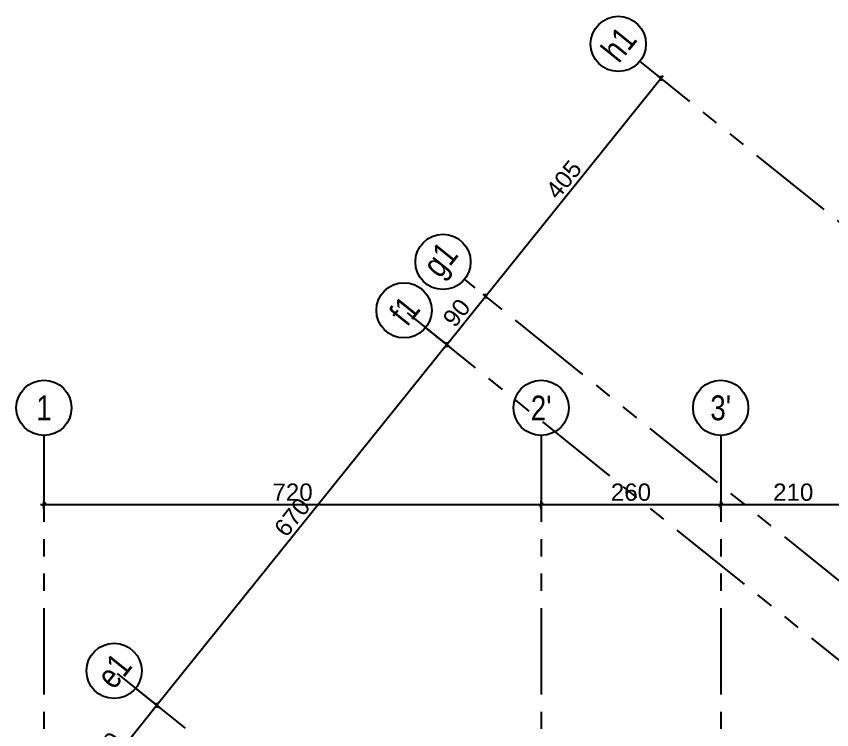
# Model space of a CAD drawing. Extents: x 186.8 to 246.9, y -2.6 to 70.8.
# Drawn here: x 195.02 to 206.82, y 59.19 to 69.52 of the extents above; entities that cross this region are included whole.
import ezdxf
from ezdxf.enums import TextEntityAlignment as Align

# ---------------------------------------------------------------- set-up
doc = ezdxf.new("R2010")
doc.units = 0
doc.header["$MEASUREMENT"] = 0
doc.header["$PDMODE"] = 35
doc.header["$PDSIZE"] = 0.3
doc.linetypes.add('AXIS_100$0$A-AXIS$0$PHANTOM', pattern=[2.5, 1.25, -0.25, 0.25, -0.25, 0.25, -0.25])
doc.layers.get('0').update_dxf_attribs({"linetype": 'CONTINUOUS'})
doc.layers.get('DEFPOINTS').update_dxf_attribs({"linetype": 'CONTINUOUS'})
for name, color, linetype in [('AXIS_100$0$A-axe-dim-100', 3, 'CONTINUOUS'), ('AXIS_100$0$A-axe-text', 3, 'CONTINUOUS'), ('AXIS_100$0$A-AXIS-100', 10, 'AXIS_100$0$A-AXIS$0$PHANTOM')]:
    doc.layers.add(name, color=color, linetype=linetype)
doc.styles.add('AXIS_100$0$A-AXIS$0$STRUCTURE$0$A100-STEXT', font='ARIAL.TTF', dxfattribs={"height": 0.25})
doc.styles.add('AXIS_100$0$STYLE1', font='ARIAL.TTF')
doc.dimstyles.new('AXIS_100$0$A50-DIM', dxfattribs={"dimtxt": 0.1, "dimasz": 0.05, "dimexe": 0.05, "dimexo": 0.1, "dimgap": 0.05, "dimtad": 1, "dimlfac": 100, "dimrnd": 0.5, "dimdsep": 46, "dimtxsty": 'AXIS_100$0$STYLE1', "dimblk": 'AXIS_100$0$_OBLIQUE', "dimcen": 0.05, "dimdle": 0.05, "dimclrd": 35, "dimclre": 35, "dimclrt": 256, "dimadec": 0, "dimazin": 0, "dimtfac": 1.4, "dimtix": 1, "dimtmove": 2, "dimatfit": 3, "dimldrblk": 'AXIS_100$0$_Open90', "dimfxl": 0, "dimtolj": 1, "dimarcsym": 0})

# ---------------------------------------------------------------- blocks, each defined once
blk = doc.blocks.new('AXIS_100$0$_OBLIQUE')
at = {"color": 0, "linetype": 'ByBlock'}
blk.add_line((-0.5, -0.5), (0.5, 0.5), dxfattribs=at)
blk = doc.blocks.new('*D156')
at = {"layer": 'AXIS_100$0$A-axe-dim-100', "color": 35, "linetype": 'Continuous', "lineweight": -2}
for p, q in [((195.416, 62.387), (195.416, 62.503)), ((202.616, 62.387), (202.616, 62.503)), ((195.366, 62.453), (202.666, 62.453))]:
    blk.add_line(p, q, dxfattribs=at)
at = {"layer": 'DEFPOINTS', "color": 0, "linetype": 'Continuous'}
for p in [(202.616, 62.453), (195.416, 62.287), (202.616, 62.287)]:
    blk.add_point(p, dxfattribs=at)
at = {"layer": 'AXIS_100$0$A-axe-dim-100', "color": 35, "linetype": 'Continuous', "lineweight": -2, "xscale": 0.05, "yscale": 0.05, "zscale": 0.05, "rotation": 180}
blk.add_blockref('AXIS_100$0$_OBLIQUE', (195.416, 62.453), dxfattribs=at)
at = {"layer": 'AXIS_100$0$A-axe-dim-100', "color": 35, "linetype": 'Continuous', "lineweight": -2, "xscale": 0.05, "yscale": 0.05, "zscale": 0.05}
blk.add_blockref('AXIS_100$0$_OBLIQUE', (202.616, 62.453), dxfattribs=at)
at = {"layer": 'AXIS_100$0$A-axe-dim-100', "linetype": 'Continuous', "insert": (199.016, 62.631), "char_height": 0.25, "attachment_point": 5, "style": 'AXIS_100$0$STYLE1'}
blk.add_mtext('\\A1;720', dxfattribs=at)
blk = doc.blocks.new('AXIS_100$0$_Open90')
at = {"color": 0, "linetype": 'ByBlock', "lineweight": -2}
for p, q in [((0, 0), (-1, 0)), ((-0.5, 0.5), (0, 0)), ((0, 0), (-0.5, -0.5))]:
    blk.add_line(p, q, dxfattribs=at)
blk = doc.blocks.new('*D179')
at = {"layer": 'AXIS_100$0$A-axe-dim-100', "color": 35, "linetype": 'Continuous', "lineweight": -2}
for p, q in [((202.616, 62.387), (202.616, 62.503)), ((205.216, 62.387), (205.216, 62.503)), ((202.566, 62.453), (205.266, 62.453))]:
    blk.add_line(p, q, dxfattribs=at)
at = {"layer": 'DEFPOINTS', "color": 0, "linetype": 'Continuous'}
for p in [(205.216, 62.453), (202.616, 62.287), (205.216, 62.287)]:
    blk.add_point(p, dxfattribs=at)
at = {"layer": 'AXIS_100$0$A-axe-dim-100', "color": 35, "linetype": 'Continuous', "lineweight": -2, "xscale": 0.05, "yscale": 0.05, "zscale": 0.05, "rotation": 180}
blk.add_blockref('AXIS_100$0$_OBLIQUE', (202.616, 62.453), dxfattribs=at)
at = {"layer": 'AXIS_100$0$A-axe-dim-100', "color": 35, "linetype": 'Continuous', "lineweight": -2, "xscale": 0.05, "yscale": 0.05, "zscale": 0.05}
blk.add_blockref('AXIS_100$0$_OBLIQUE', (205.216, 62.453), dxfattribs=at)
at = {"layer": 'AXIS_100$0$A-axe-dim-100', "linetype": 'Continuous', "insert": (203.916, 62.631), "char_height": 0.25, "attachment_point": 5, "style": 'AXIS_100$0$STYLE1'}
blk.add_mtext('\\A1;260', dxfattribs=at)
blk = doc.blocks.new('*D180')
at = {"layer": 'AXIS_100$0$A-axe-dim-100', "color": 35, "linetype": 'Continuous', "lineweight": -2}
for p, q in [((205.216, 62.387), (205.216, 62.503)), ((207.316, 62.387), (207.316, 62.503)), ((205.166, 62.453), (207.366, 62.453))]:
    blk.add_line(p, q, dxfattribs=at)
at = {"layer": 'DEFPOINTS', "color": 0, "linetype": 'Continuous'}
for p in [(207.316, 62.453), (205.216, 62.287), (207.316, 62.287)]:
    blk.add_point(p, dxfattribs=at)
at = {"layer": 'AXIS_100$0$A-axe-dim-100', "color": 35, "linetype": 'Continuous', "lineweight": -2, "xscale": 0.05, "yscale": 0.05, "zscale": 0.05, "rotation": 180}
blk.add_blockref('AXIS_100$0$_OBLIQUE', (205.216, 62.453), dxfattribs=at)
at = {"layer": 'AXIS_100$0$A-axe-dim-100', "color": 35, "linetype": 'Continuous', "lineweight": -2, "xscale": 0.05, "yscale": 0.05, "zscale": 0.05}
blk.add_blockref('AXIS_100$0$_OBLIQUE', (207.316, 62.453), dxfattribs=at)
at = {"layer": 'AXIS_100$0$A-axe-dim-100', "linetype": 'Continuous', "insert": (206.266, 62.631), "char_height": 0.25, "attachment_point": 5, "style": 'AXIS_100$0$STYLE1'}
blk.add_mtext('\\A1;210', dxfattribs=at)
blk = doc.blocks.new('*D189')
at = {"layer": 'AXIS_100$0$A-axe-dim-100', "color": 35, "linetype": 'Continuous', "lineweight": -2}
for p, q in [((195.765, 57.95), (197.081, 59.586)), ((197.101, 59.506), (197.011, 59.579)), ((195.848, 57.947), (195.757, 58.02))]:
    blk.add_line(p, q, dxfattribs=at)
at = {"layer": 'DEFPOINTS', "color": 0, "linetype": 'Continuous'}
for p in [(197.05, 59.547), (197.179, 59.443), (195.926, 57.885)]:
    blk.add_point(p, dxfattribs=at)
at = {"layer": 'AXIS_100$0$A-axe-dim-100', "color": 35, "linetype": 'Continuous', "lineweight": -2, "xscale": 0.05, "yscale": 0.05, "zscale": 0.05}
for p, rotation in [((197.05, 59.547), 51.19370936606354), ((195.796, 57.989), 231.1937093660635)]:
    blk.add_blockref('AXIS_100$0$_OBLIQUE', p, dxfattribs=dict(at, rotation=rotation))
at = {"layer": 'AXIS_100$0$A-axe-dim-100', "linetype": 'Continuous', "insert": (196.285, 58.879), "char_height": 0.25, "attachment_point": 5, "rotation": 51.1937, "style": 'AXIS_100$0$STYLE1'}
blk.add_mtext('\\A1;200', dxfattribs=at)
blk = doc.blocks.new('*D190')
at = {"layer": 'AXIS_100$0$A-axe-dim-100', "color": 35, "linetype": 'Continuous', "lineweight": -2}
for p, q in [((200.677, 65.228), (201.288, 64.737)), ((197.018, 59.508), (201.28, 64.807)), ((196.478, 60.007), (197.089, 59.516))]:
    blk.add_line(p, q, dxfattribs=at)
at = {"layer": 'DEFPOINTS', "color": 0, "linetype": 'Continuous'}
for p in [(200.599, 65.291), (201.249, 64.768), (196.4, 60.07)]:
    blk.add_point(p, dxfattribs=at)
at = {"layer": 'AXIS_100$0$A-axe-dim-100', "color": 35, "linetype": 'Continuous', "lineweight": -2, "xscale": 0.05, "yscale": 0.05, "zscale": 0.05}
for p, rotation in [((201.249, 64.768), 51.19370936606354), ((197.05, 59.547), 231.1937093660635)]:
    blk.add_blockref('AXIS_100$0$_OBLIQUE', p, dxfattribs=dict(at, rotation=rotation))
at = {"layer": 'AXIS_100$0$A-axe-dim-100', "linetype": 'Continuous', "insert": (199.011, 62.269), "char_height": 0.25, "attachment_point": 5, "rotation": 51.1937, "style": 'AXIS_100$0$STYLE1'}
blk.add_mtext('\\A1;670', dxfattribs=at)
blk = doc.blocks.new('*D191')
at = {"layer": 'AXIS_100$0$A-axe-dim-100', "color": 35, "linetype": 'Continuous', "lineweight": -2}
for p, q in [((201.217, 64.729), (201.844, 65.509)), ((201.864, 65.428), (201.774, 65.501)), ((200.677, 65.228), (201.288, 64.737))]:
    blk.add_line(p, q, dxfattribs=at)
at = {"layer": 'DEFPOINTS', "color": 0, "linetype": 'Continuous'}
for p in [(201.813, 65.47), (201.942, 65.366), (200.599, 65.291)]:
    blk.add_point(p, dxfattribs=at)
at = {"layer": 'AXIS_100$0$A-axe-dim-100', "color": 35, "linetype": 'Continuous', "lineweight": -2, "xscale": 0.05, "yscale": 0.05, "zscale": 0.05}
for p, rotation in [((201.813, 65.47), 51.19370936606354), ((201.249, 64.768), 231.1937093660635)]:
    blk.add_blockref('AXIS_100$0$_OBLIQUE', p, dxfattribs=dict(at, rotation=rotation))
at = {"layer": 'AXIS_100$0$A-axe-dim-100', "linetype": 'Continuous', "insert": (201.392, 65.23), "char_height": 0.25, "attachment_point": 5, "rotation": 51.1937, "style": 'AXIS_100$0$STYLE1'}
blk.add_mtext('\\A1;90', dxfattribs=at)
blk = doc.blocks.new('*D199')
at = {"layer": 'AXIS_100$0$A-axe-dim-100', "color": 35, "linetype": 'Continuous', "lineweight": -2}
for p, q in [((201.781, 65.431), (204.382, 68.665)), ((204.402, 68.584), (204.312, 68.657)), ((201.864, 65.428), (201.774, 65.501))]:
    blk.add_line(p, q, dxfattribs=at)
at = {"layer": 'DEFPOINTS', "color": 0, "linetype": 'Continuous'}
for p in [(204.351, 68.626), (204.48, 68.522), (201.942, 65.366)]:
    blk.add_point(p, dxfattribs=at)
at = {"layer": 'AXIS_100$0$A-axe-dim-100', "color": 35, "linetype": 'Continuous', "lineweight": -2, "xscale": 0.05, "yscale": 0.05, "zscale": 0.05}
for p, rotation in [((204.351, 68.626), 51.19370936606354), ((201.813, 65.47), 231.1937093660635)]:
    blk.add_blockref('AXIS_100$0$_OBLIQUE', p, dxfattribs=dict(at, rotation=rotation))
at = {"layer": 'AXIS_100$0$A-axe-dim-100', "linetype": 'Continuous', "insert": (202.943, 67.159), "char_height": 0.25, "attachment_point": 5, "rotation": 51.1937, "style": 'AXIS_100$0$STYLE1'}
blk.add_mtext('\\A1;405', dxfattribs=at)

msp = doc.modelspace()

# ---------------------------------------------------------------- linework, layer by layer
at = {"layer": 'AXIS_100$0$A-AXIS-100'}
for p, q in [((239.83364, 40.09041), (204.04433, 68.87222)), ((236.33957, 37.70317), (201.50624, 65.71618)), ((236.73141, 36.23312), (200.94211, 65.01493)), ((195.41554, 63.4533), (195.41554, 41.71458)), ((202.61554, 63.4533), (202.61554, 41.71458)), ((205.21554, 63.4533), (205.21554, 41.71458)), ((232.5327, 31.01193), (196.7434, 59.79374))]:
    msp.add_line(p, q, dxfattribs=at)
at = {"layer": 'AXIS_100$0$A-AXIS-100', "linetype": 'Continuous'}
for centre in [(203.73263, 69.1229), (201.19453, 65.96686), (200.63051, 65.26551), (195.41554, 63.8533), (202.61554, 63.8533), (205.21554, 63.8533), (196.43169, 60.04441)]:
    msp.add_circle(centre, 0.4, dxfattribs=at)

# ---------------------------------------------------------------- texts
at = {"layer": 'AXIS_100$0$A-axe-text', "style": 'AXIS_100$0$A-AXIS$0$STRUCTURE$0$A100-STEXT', "width": 0.8}
for s, p in [('h1', (203.73263, 69.1229)), ('g1', (201.19453, 65.96686)), ('f1', (200.63051, 65.26551)), ('e1', (196.43169, 60.04441))]:
    msp.add_text(s, height=0.36, rotation=51.2, dxfattribs=at).set_placement(p, align=Align.MIDDLE)
for s, p in [('1', (195.41554, 63.8533)), ("2'", (202.61554, 63.8533)), ("3'", (205.21554, 63.8533))]:
    msp.add_text(s, height=0.36, dxfattribs=at).set_placement(p, align=Align.MIDDLE)

# ---------------------------------------------------------------- dimensions: what is measured, and where the dimension line sits
at = {"layer": 'AXIS_100$0$A-axe-dim-100', "linetype": 'Continuous'}
for base, p1, p2, picture, middle in [((204.35075, 68.6258), (201.94207, 65.36569), (204.48016, 68.52173), '*D199', (202.94328, 67.1591)), ((201.81266, 65.46976), (200.59878, 65.29104), (201.94207, 65.36569), '*D191', (201.39222, 65.23041)), ((201.24864, 64.76842), (196.39996, 60.06993), (200.59878, 65.29104), '*D190', (199.0108, 62.26919)), ((197.04982, 59.54731), (195.92585, 57.8847), (197.17923, 59.44324), '*D189', (196.2847, 58.87937))]:
    dim = msp.add_linear_dim(base=base, p1=p1, p2=p2, angle=51.193709, dimstyle='AXIS_100$0$A50-DIM', override={"dimtxt": 0.25}, dxfattribs=at)
    dim.commit()
    dim.dimension.update_dxf_attribs({"geometry": picture, "text_midpoint": middle})
for base, p1, p2, picture, middle in [((202.61554, 62.4533), (195.41554, 62.28724), (202.61554, 62.28724), '*D156', (199.01554, 62.63095)), ((205.21554, 62.4533), (202.61554, 62.28724), (205.21554, 62.28724), '*D179', (203.91554, 62.63095)), ((207.31554, 62.4533), (205.21554, 62.28724), (207.31554, 62.28724), '*D180', (206.26554, 62.63095))]:
    dim = msp.add_linear_dim(base=base, p1=p1, p2=p2, dimstyle='AXIS_100$0$A50-DIM', override={"dimtxt": 0.25}, dxfattribs=at)
    dim.commit()
    dim.dimension.update_dxf_attribs({"geometry": picture, "text_midpoint": middle})

doc.saveas('drawing.dxf')
